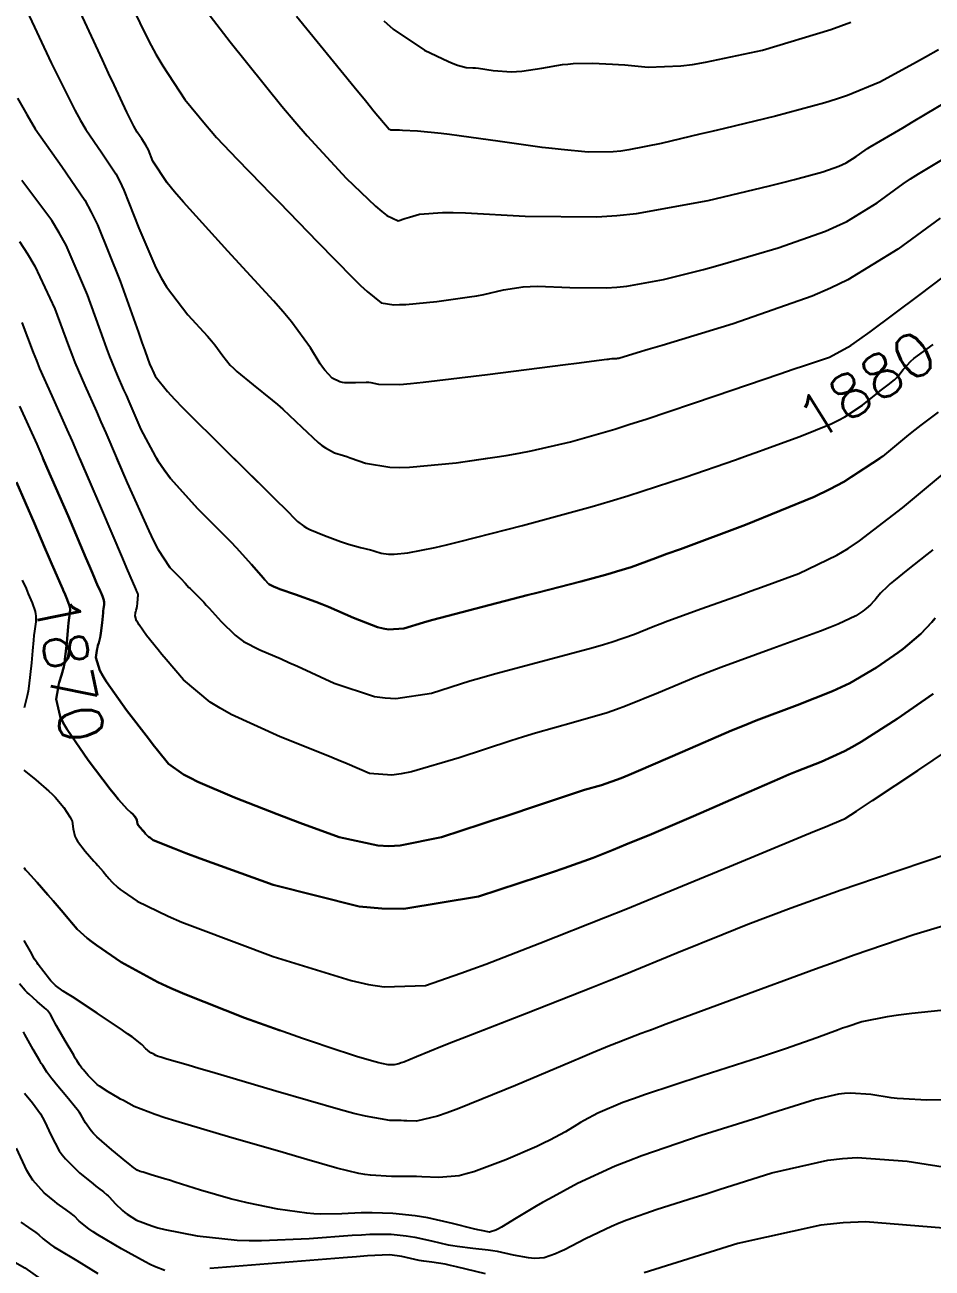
# Model space of a CAD drawing. Header units: metres. Extents: x 837117 to 838479, y 1189012 to 1191015.
# Drawn here: x 838048.3 to 838127.5, y 1189200.8 to 1189309.5 of the extents above; entities that cross this region are included whole.
import ezdxf

# ---------------------------------------------------------------- set-up
doc = ezdxf.new("R2010")
doc.units = ezdxf.units.M
doc.header["$LTSCALE"] = 0.3
doc.layers.add('COTAS 10', color=1, linetype='Continuous')
doc.layers.add('COTAS INT', color=252, linetype='Continuous')
doc.styles.get("Standard").update_dxf_attribs({"font": 'simplex.shx'})

msp = doc.modelspace()

# ---------------------------------------------------------------- linework, layer by layer
at = {"layer": 'COTAS 10'}
for points in [[(838128.1, 1189307.27), (838126.97, 1189306.63), (838125.93, 1189306.04), (838122.98, 1189304.46), (838120.16, 1189303.29), (838119.21, 1189302.97), (838118.19, 1189302.64), (838113.88, 1189301.48), (838109.42, 1189300.41), (838108.31, 1189300.14), (838107.26, 1189299.89), (838103.88, 1189299.08), (838101.05, 1189298.52), (838100.35, 1189298.43), (838099.68, 1189298.36), (838097.52, 1189298.32), (838095.16, 1189298.55), (838094.36, 1189298.64), (838093.49, 1189298.75), (838089.82, 1189299.26), (838086.23, 1189299.76), (838085.41, 1189299.86), (838084.66, 1189299.95), (838082.59, 1189300.15), (838081.3, 1189300.23), (838081.04, 1189300.24), (838080.83, 1189300.25), (838080.43, 1189300.26), (838080.31, 1189300.26), (838080.28, 1189300.26), (838080.25, 1189300.27), (838080.14, 1189300.31), (838078.83, 1189301.86), (838078.05, 1189302.81), (838077.08, 1189304), (838072.05, 1189310.19)], [(838047.68, 1189303.05), (838048.47, 1189301.63), (838049.21, 1189300.37), (838051.54, 1189297.07), (838053.56, 1189294.14), (838054.11, 1189293.1), (838054.67, 1189291.97), (838056.64, 1189287.07), (838058.23, 1189282.58), (838058.54, 1189281.71), (838058.79, 1189281), (838059.24, 1189279.76), (838059.36, 1189279.49), (838059.41, 1189279.39), (838059.46, 1189279.28), (838059.68, 1189278.76), (838060.78, 1189277.41), (838061.39, 1189276.76), (838062.12, 1189276), (838065.86, 1189272.26), (838069.62, 1189268.57), (838070.36, 1189267.84), (838070.98, 1189267.23), (838072.13, 1189266.05), (838072.68, 1189265.64), (838072.91, 1189265.51), (838073.19, 1189265.37), (838074.47, 1189264.83), (838075.89, 1189264.31), (838076.24, 1189264.19), (838076.57, 1189264.08), (838077.64, 1189263.79), (838078.49, 1189263.58), (838078.69, 1189263.53), (838078.88, 1189263.47), (838079.43, 1189263.29), (838080.06, 1189263.19), (838080.3, 1189263.19), (838080.57, 1189263.2), (838081.77, 1189263.31), (838084.14, 1189263.78), (838085.15, 1189264.02), (838086.31, 1189264.3), (838091.77, 1189265.7), (838097.87, 1189267.37), (838099.44, 1189267.83), (838100.96, 1189268.29), (838105.99, 1189269.92), (838110.39, 1189271.45), (838111.49, 1189271.84), (838112.55, 1189272.22), (838112.71, 1189272.28), (838115.99, 1189273.48), (838118.74, 1189274.6), (838119.37, 1189274.9), (838119.93, 1189275.2), (838121.47, 1189276.21), (838122.52, 1189277.08), (838122.77, 1189277.28), (838123, 1189277.47), (838123.7, 1189277.99), (838124.27, 1189278.45), (838124.41, 1189278.59), (838124.55, 1189278.74), (838125.03, 1189279.33), (838125.7, 1189280.06), (838125.96, 1189280.29), (838126.26, 1189280.53), (838127.63, 1189281.53)], [(838112.71, 1189272.28), (838115.99, 1189273.48), (838118.74, 1189274.6), (838119.37, 1189274.9), (838119.93, 1189275.2), (838121.47, 1189276.21), (838122.52, 1189277.08), (838122.77, 1189277.28), (838123, 1189277.47), (838123.7, 1189277.99), (838124.27, 1189278.45), (838124.41, 1189278.59), (838124.55, 1189278.74), (838125.03, 1189279.33), (838125.7, 1189280.06), (838125.96, 1189280.29), (838126.26, 1189280.53), (838127.63, 1189281.53)], [(838066.55, 1189271.59), (838069.62, 1189268.57), (838070.36, 1189267.84), (838070.98, 1189267.23), (838072.13, 1189266.05), (838072.68, 1189265.64), (838072.91, 1189265.51), (838073.19, 1189265.37), (838074.47, 1189264.83), (838075.89, 1189264.31), (838076.24, 1189264.19), (838076.57, 1189264.08), (838077.64, 1189263.79), (838078.49, 1189263.58), (838078.69, 1189263.53), (838078.88, 1189263.47), (838079.43, 1189263.29), (838080.06, 1189263.19), (838080.3, 1189263.19), (838080.57, 1189263.2), (838081.77, 1189263.31), (838084.14, 1189263.78), (838085.15, 1189264.02), (838086.31, 1189264.3), (838091.77, 1189265.7), (838097.87, 1189267.37), (838099.44, 1189267.83), (838100.96, 1189268.29), (838105.99, 1189269.92), (838110.39, 1189271.45), (838110.77, 1189271.59)], [(838047.59, 1189269.48), (838049.15, 1189265.89), (838050.04, 1189263.81), (838049.15, 1189265.89), (838047.59, 1189269.48)], [(838127.64, 1189250.99), (838124.51, 1189248.81), (838121.34, 1189246.8), (838120.59, 1189246.37), (838119.9, 1189245.99), (838117.85, 1189245.05), (838115.77, 1189244.24), (838115.04, 1189243.94), (838114.25, 1189243.61), (838110.89, 1189242.15), (838107.39, 1189240.6), (838106.52, 1189240.22), (838105.69, 1189239.86), (838103.04, 1189238.74), (838100.81, 1189237.82), (838100.24, 1189237.59), (838099.7, 1189237.37), (838097.94, 1189236.67), (838095.42, 1189235.77), (838094.4, 1189235.42), (838093.25, 1189235.03), (838087.94, 1189233.28), (838081.4, 1189232.2), (838079.48, 1189232.24), (838077.52, 1189232.42), (838070, 1189234.3), (838063.63, 1189236.62), (838062.38, 1189237.08), (838061.36, 1189237.47), (838059.53, 1189238.22), (838059.22, 1189238.43), (838059.16, 1189238.47), (838059.1, 1189238.51), (838058.98, 1189238.63), (838058.91, 1189238.71), (838058.89, 1189238.74), (838058.86, 1189238.76), (838058.78, 1189238.86), (838058.67, 1189239), (838058.62, 1189239.04), (838058.58, 1189239.09), (838058.39, 1189239.31), (838058.22, 1189239.53), (838058.19, 1189239.58), (838058.16, 1189239.64), (838058.13, 1189239.8), (838058.1, 1189239.96), (838058.08, 1189240.01), (838058.06, 1189240.06), (838057.92, 1189240.27), (838057.72, 1189240.5), (838057.65, 1189240.57), (838057.57, 1189240.64), (838057.25, 1189240.92), (838056.5, 1189241.76), (838056.16, 1189242.18), (838055.76, 1189242.68), (838053.84, 1189245.19), (838055.76, 1189242.68), (838056.16, 1189242.18), (838056.5, 1189241.76), (838057.25, 1189240.92), (838057.57, 1189240.64), (838057.65, 1189240.57), (838057.72, 1189240.5), (838057.92, 1189240.27), (838058.06, 1189240.06), (838058.08, 1189240.01), (838058.1, 1189239.96), (838058.13, 1189239.8), (838058.16, 1189239.64), (838058.19, 1189239.58), (838058.22, 1189239.53), (838058.39, 1189239.31), (838058.58, 1189239.09), (838058.62, 1189239.04), (838058.67, 1189239), (838058.78, 1189238.86), (838058.86, 1189238.76), (838058.89, 1189238.74), (838058.91, 1189238.71), (838058.98, 1189238.63), (838059.1, 1189238.51), (838059.16, 1189238.47), (838059.22, 1189238.43), (838059.53, 1189238.22), (838061.36, 1189237.47), (838062.38, 1189237.08), (838063.63, 1189236.62), (838070, 1189234.3), (838077.52, 1189232.42), (838079.48, 1189232.24), (838081.4, 1189232.2), (838087.94, 1189233.28), (838093.25, 1189235.03), (838094.4, 1189235.42), (838095.42, 1189235.77), (838097.94, 1189236.67), (838099.7, 1189237.37), (838100.24, 1189237.59), (838100.81, 1189237.82), (838103.04, 1189238.74), (838105.69, 1189239.86), (838106.52, 1189240.22), (838107.39, 1189240.6), (838110.89, 1189242.15), (838114.25, 1189243.61), (838115.04, 1189243.94), (838115.77, 1189244.24), (838117.85, 1189245.05), (838119.9, 1189245.99), (838120.59, 1189246.37), (838121.34, 1189246.8), (838124.51, 1189248.81), (838127.64, 1189250.99)], [(838129.6, 1189215.55), (838127.06, 1189215.5), (838125.04, 1189215.61), (838124.5, 1189215.65), (838123.98, 1189215.71), (838122.19, 1189215.98), (838120.41, 1189216.11), (838119.89, 1189216.08), (838119.36, 1189216.02), (838117.37, 1189215.56), (838114.58, 1189214.68), (838113.55, 1189214.35), (838112.41, 1189213.99), (838107.37, 1189212.39), (838102.2, 1189210.63), (838100.99, 1189210.17), (838099.86, 1189209.73), (838096.58, 1189208.22), (838094.12, 1189206.88), (838093.52, 1189206.54), (838092.96, 1189206.22), (838091.22, 1189205.17), (838089.94, 1189204.4), (838089.67, 1189204.25), (838089.44, 1189204.14), (838088.88, 1189203.97), (838088.19, 1189204.1), (838087.87, 1189204.17), (838087.49, 1189204.26), (838085.66, 1189204.72), (838083.51, 1189205.2), (838082.94, 1189205.3), (838082.39, 1189205.38), (838080.45, 1189205.59), (838078.64, 1189205.65), (838078.15, 1189205.65), (838077.67, 1189205.65), (838075.99, 1189205.56), (838074.14, 1189205.54), (838073.55, 1189205.57), (838072.93, 1189205.63), (838070.42, 1189205.98), (838067.72, 1189206.52), (838066.99, 1189206.69), (838066.26, 1189206.88), (838063.66, 1189207.63), (838061.44, 1189208.34), (838060.94, 1189208.49), (838060.5, 1189208.63), (838059.33, 1189208.98), (838058.64, 1189209.19), (838058.5, 1189209.23), (838058.38, 1189209.27), (838058.11, 1189209.38), (838057.69, 1189209.69), (838057.48, 1189209.86), (838057.21, 1189210.07), (838055.91, 1189211.14), (838054.59, 1189212.3), (838054.32, 1189212.57), (838054.1, 1189212.81), (838053.62, 1189213.5), (838053.24, 1189214.18), (838053.07, 1189214.42), (838052.88, 1189214.68), (838051.97, 1189215.79), (838051.04, 1189216.89), (838050.84, 1189217.14), (838050.67, 1189217.36), (838050.23, 1189217.95), (838049.88, 1189218.51), (838049.75, 1189218.71), (838049.62, 1189218.94), (838049.04, 1189219.93), (838048.45, 1189220.97), (838048.31, 1189221.22), (838048.19, 1189221.46)]]:
    msp.add_lwpolyline(points, dxfattribs=at)
msp.add_lwpolyline([(838053.84, 1189245.19), (838052.01, 1189247.87), (838051.67, 1189248.47), (838051.41, 1189249.02), (838051.06, 1189250.52), (838051.21, 1189251.52), (838051.26, 1189251.76), (838051.31, 1189251.98), (838051.51, 1189252.62), (838051.71, 1189253.37), (838051.76, 1189253.66), (838051.81, 1189253.99), (838051.97, 1189255.45), (838052.1, 1189256.88), (838052.13, 1189257.18), (838052.16, 1189257.44), (838052.25, 1189258.04), (838052.26, 1189258.43), (838052.24, 1189258.55), (838052.21, 1189258.69), (838052.02, 1189259.23), (838051.77, 1189259.82), (838051.7, 1189259.98), (838051.64, 1189260.13), (838051.39, 1189260.68), (838050.9, 1189261.8), (838050.68, 1189262.32), (838050.42, 1189262.93), (838050.04, 1189263.81), (838050.42, 1189262.93), (838050.68, 1189262.32), (838050.9, 1189261.8), (838051.39, 1189260.68), (838051.64, 1189260.13), (838051.7, 1189259.98), (838051.77, 1189259.82), (838052.02, 1189259.23), (838052.21, 1189258.69), (838052.24, 1189258.55), (838052.26, 1189258.43), (838052.25, 1189258.04), (838052.16, 1189257.44), (838052.13, 1189257.18), (838052.1, 1189256.88), (838051.97, 1189255.45), (838051.81, 1189253.99), (838051.76, 1189253.66), (838051.71, 1189253.37), (838051.51, 1189252.62), (838051.31, 1189251.98), (838051.26, 1189251.76), (838051.21, 1189251.52), (838051.06, 1189250.52), (838051.41, 1189249.02), (838051.67, 1189248.47), (838052.01, 1189247.87)], close=True, dxfattribs=at)
at = {"layer": 'COTAS INT'}
for points in [[(838056.74, 1189312.93), (838059.14, 1189308.03), (838059.76, 1189306.89), (838060.35, 1189305.86), (838062.29, 1189302.93), (838064.08, 1189300.74), (838064.57, 1189300.16), (838065.06, 1189299.6), (838066.84, 1189297.72), (838068.99, 1189295.52), (838069.72, 1189294.77), (838070.52, 1189293.96), (838073.87, 1189290.49), (838076.99, 1189287.31), (838077.64, 1189286.68), (838078.2, 1189286.16), (838079.42, 1189285.16), (838080.53, 1189285), (838081.02, 1189285.01), (838081.59, 1189285.03), (838084.29, 1189285.29), (838087.14, 1189285.68), (838087.8, 1189285.79), (838088.4, 1189285.9), (838090.12, 1189286.29), (838091.83, 1189286.56), (838092.43, 1189286.59), (838093.09, 1189286.61), (838095.92, 1189286.51), (838099.12, 1189286.48), (838100, 1189286.54), (838100.89, 1189286.63), (838104.09, 1189287.21), (838107.57, 1189288.09), (838108.64, 1189288.38), (838109.74, 1189288.69), (838114.09, 1189289.97), (838118.23, 1189291.43), (838119.21, 1189291.85), (838120.11, 1189292.28), (838122.74, 1189293.9), (838125.01, 1189295.55), (838125.67, 1189295.99), (838126.36, 1189296.44), (838128.98, 1189298.02)], [(838062.16, 1189313.31), (838066.23, 1189307.98), (838070.76, 1189302.35), (838071.89, 1189301.01), (838072.96, 1189299.76), (838076.38, 1189296.05), (838078.95, 1189293.6), (838079.48, 1189293.14), (838079.93, 1189292.79), (838080.92, 1189292.33), (838081.5, 1189292.53), (838081.7, 1189292.59), (838081.91, 1189292.66), (838082.79, 1189292.92), (838084.8, 1189293.07), (838085.72, 1189293.06), (838086.8, 1189293.03), (838092.02, 1189292.74), (838098.27, 1189292.69), (838100.01, 1189292.8), (838101.74, 1189292.98), (838108, 1189294.1), (838113.35, 1189295.39), (838114.51, 1189295.68), (838115.52, 1189295.94), (838118, 1189296.61), (838119.4, 1189297.1), (838119.73, 1189297.25), (838120.04, 1189297.39), (838120.93, 1189297.94), (838121.69, 1189298.5), (838121.92, 1189298.65), (838122.15, 1189298.8), (838123.03, 1189299.33), (838124.99, 1189300.47), (838125.89, 1189301.01), (838126.96, 1189301.64), (838132.11, 1189304.7)], [(838128.26, 1189292.56), (838124.56, 1189289.85), (838120.18, 1189287.16), (838118.68, 1189286.45), (838117.06, 1189285.75), (838110.18, 1189283.33), (838103.96, 1189281.45), (838102.76, 1189281.09), (838101.79, 1189280.79), (838100.18, 1189280.31), (838100.04, 1189280.29), (838100, 1189280.28), (838099.96, 1189280.28), (838099.82, 1189280.28), (838099.7, 1189280.28), (838099.67, 1189280.28), (838099.65, 1189280.28), (838099.57, 1189280.27), (838099.37, 1189280.24), (838099.26, 1189280.22), (838099.14, 1189280.21), (838098.48, 1189280.12), (838096.5, 1189279.87), (838095.54, 1189279.75), (838094.39, 1189279.6), (838088.73, 1189278.86), (838083.11, 1189278.19), (838081.99, 1189278.08), (838081.06, 1189278.01), (838079.23, 1189278.02), (838078.55, 1189278.18), (838078.34, 1189278.2), (838078.11, 1189278.21), (838077.18, 1189278.17), (838076.26, 1189278.17), (838076.04, 1189278.21), (838075.82, 1189278.26), (838075.16, 1189278.59), (838074.51, 1189279.27), (838074.31, 1189279.53), (838074.1, 1189279.84), (838073.25, 1189281.22), (838071.59, 1189283.5), (838070.86, 1189284.37), (838070.03, 1189285.34), (838066.04, 1189289.69), (838062.16, 1189293.95), (838061.38, 1189294.86), (838060.74, 1189295.65), (838059.49, 1189297.54), (838059.1, 1189298.53), (838059, 1189298.75), (838058.89, 1189298.95), (838058.53, 1189299.49), (838058.12, 1189300.09), (838057.98, 1189300.33), (838057.83, 1189300.59), (838057.22, 1189301.82), (838056.1, 1189304.22), (838055.63, 1189305.23), (838055.1, 1189306.39), (838052.59, 1189311.82)], [(838048.51, 1189310.61), (838050.61, 1189306.15), (838052.67, 1189302.01), (838053.16, 1189301.11), (838053.63, 1189300.31), (838055.04, 1189298.28), (838056.26, 1189296.45), (838056.61, 1189295.77), (838056.96, 1189295.02), (838058.28, 1189291.69), (838059.76, 1189288.21), (838060.21, 1189287.36), (838060.68, 1189286.56), (838062.56, 1189284.11), (838064.25, 1189282.26), (838064.6, 1189281.85), (838064.91, 1189281.49), (838065.61, 1189280.52), (838066.25, 1189279.72), (838066.52, 1189279.46), (838066.83, 1189279.17), (838068.25, 1189278.01), (838069.92, 1189276.67), (838070.38, 1189276.27), (838070.84, 1189275.86), (838072.49, 1189274.3), (838073.94, 1189272.97), (838074.26, 1189272.7), (838074.56, 1189272.48), (838075.36, 1189272.05), (838076.14, 1189271.82), (838076.42, 1189271.73), (838076.73, 1189271.62), (838078.06, 1189271.14), (838080.2, 1189270.79), (838081.01, 1189270.78), (838081.92, 1189270.8), (838085.98, 1189271.18), (838090.36, 1189271.83), (838091.47, 1189272.03), (838092.53, 1189272.23), (838095.98, 1189273.01), (838099.83, 1189274.13), (838101.15, 1189274.55), (838102.57, 1189275), (838108.6, 1189277.03), (838114.24, 1189278.97), (838115.41, 1189279.36), (838116.41, 1189279.7), (838118.6, 1189280.42), (838120.46, 1189281.45), (838121.25, 1189281.98), (838122.15, 1189282.62), (838126.38, 1189285.81), (838130.93, 1189289.25)], [(838079.67, 1189309.81), (838080.49, 1189309.08), (838083.21, 1189307.24), (838085.3, 1189306.26), (838085.72, 1189306.08), (838086.09, 1189305.94), (838086.85, 1189305.73), (838087.43, 1189305.71), (838087.67, 1189305.69), (838087.94, 1189305.66), (838089.22, 1189305.47), (838090.8, 1189305.36), (838091.25, 1189305.37), (838091.72, 1189305.4), (838093.47, 1189305.67), (838095.26, 1189305.98), (838095.74, 1189306.03), (838096.21, 1189306.07), (838097.9, 1189306.11), (838099.64, 1189306.02), (838100.16, 1189305.99), (838100.7, 1189305.95), (838102.75, 1189305.77), (838105.59, 1189305.87), (838106.62, 1189306), (838107.76, 1189306.19), (838112.75, 1189307.25), (838118.71, 1189309.05), (838120.45, 1189309.7)], [(838128.09, 1189275.61), (838126.55, 1189274.47), (838126.04, 1189274.06), (838125.49, 1189273.62), (838123.22, 1189271.73), (838119.85, 1189269.51), (838118.62, 1189268.87), (838117.26, 1189268.22), (838111.26, 1189265.76), (838105.56, 1189263.65), (838104.38, 1189263.22), (838103.39, 1189262.85), (838101.26, 1189262.08), (838099.98, 1189261.68), (838099.53, 1189261.55), (838099.03, 1189261.41), (838096.86, 1189260.82), (838094.05, 1189260.09), (838093.15, 1189259.85), (838092.19, 1189259.61), (838088.27, 1189258.6), (838084.61, 1189257.64), (838083.82, 1189257.43), (838083.12, 1189257.23), (838081.4, 1189256.72), (838080.06, 1189256.63), (838079.6, 1189256.71), (838079.11, 1189256.83), (838077.02, 1189257.63), (838074.82, 1189258.61), (838074.26, 1189258.84), (838073.72, 1189259.05), (838071.94, 1189259.69), (838070.59, 1189260.15), (838070.31, 1189260.25), (838070.08, 1189260.34), (838069.61, 1189260.58), (838069.27, 1189260.95), (838069.12, 1189261.12), (838068.95, 1189261.33), (838068.11, 1189262.3), (838066.79, 1189263.76), (838066.3, 1189264.27), (838065.77, 1189264.81), (838063.42, 1189267.16), (838061.03, 1189269.82), (838060.47, 1189270.57), (838059.96, 1189271.32), (838058.46, 1189274.1), (838057.42, 1189276.54), (838057.18, 1189277.09), (838056.96, 1189277.57), (838056.39, 1189278.85), (838055.74, 1189280.47), (838055.47, 1189281.18), (838055.17, 1189281.99), (838053.79, 1189285.86), (838051.92, 1189290.19), (838051.32, 1189291.29), (838050.68, 1189292.35), (838048.04, 1189295.86)], [(838047.83, 1189290.52), (838048.55, 1189289.44), (838049.19, 1189288.38), (838050.94, 1189284.65), (838052.12, 1189281.41), (838052.41, 1189280.65), (838052.68, 1189279.95), (838053.54, 1189277.94), (838054.57, 1189275.66), (838054.95, 1189274.78), (838055.37, 1189273.81), (838057.25, 1189269.44), (838059.13, 1189265.24), (838059.56, 1189264.37), (838059.94, 1189263.64), (838060.98, 1189262.04), (838061.65, 1189261.38), (838061.8, 1189261.22), (838061.94, 1189261.07), (838062.32, 1189260.66), (838062.64, 1189260.3), (838062.75, 1189260.19), (838062.86, 1189260.08), (838063.31, 1189259.64), (838063.94, 1189259), (838064.16, 1189258.76), (838064.4, 1189258.49), (838065.45, 1189257.31), (838066.69, 1189256.11), (838067.05, 1189255.83), (838067.42, 1189255.58), (838068.82, 1189254.85), (838070.7, 1189254.05), (838071.37, 1189253.75), (838072.11, 1189253.42), (838075.33, 1189251.94), (838078.86, 1189250.77), (838079.79, 1189250.64), (838080.7, 1189250.58), (838083.82, 1189251.07), (838087.18, 1189252.12), (838088.23, 1189252.43), (838089.34, 1189252.75), (838093.82, 1189253.95), (838097.95, 1189255.05), (838098.84, 1189255.31), (838099.62, 1189255.54), (838101.55, 1189256.22), (838103.19, 1189256.89), (838103.8, 1189257.12), (838104.47, 1189257.38), (838107.45, 1189258.45), (838110.82, 1189259.66), (838111.74, 1189259.99), (838112.66, 1189260.33), (838115.9, 1189261.52), (838119.24, 1189263.12), (838120.22, 1189263.71), (838121.21, 1189264.36), (838124.96, 1189267.25), (838128.47, 1189270.17)], [(838127.61, 1189263.58), (838127.09, 1189263.16), (838125.44, 1189261.85), (838124.17, 1189260.84), (838123.89, 1189260.61), (838123.65, 1189260.39), (838123.04, 1189259.78), (838122.67, 1189259.32), (838122.57, 1189259.21), (838122.47, 1189259.1), (838122.16, 1189258.77), (838121.78, 1189258.44), (838121.65, 1189258.33), (838121.5, 1189258.23), (838120.89, 1189257.8), (838119.35, 1189257.08), (838118.63, 1189256.79), (838117.79, 1189256.46), (838113.65, 1189254.96), (838109.09, 1189253.29), (838107.97, 1189252.86), (838106.92, 1189252.45), (838103.65, 1189251.08), (838100.77, 1189249.91), (838099.97, 1189249.62), (838099.17, 1189249.34), (838096.24, 1189248.49), (838092.91, 1189247.55), (838091.86, 1189247.24), (838090.75, 1189246.89), (838086.24, 1189245.41), (838082.07, 1189244.19), (838081.17, 1189244.01), (838080.37, 1189243.9), (838078.42, 1189244.03), (838076.47, 1189244.88), (838075.68, 1189245.21), (838074.78, 1189245.57), (838070.6, 1189247.25), (838066.33, 1189249.2), (838065.37, 1189249.74), (838064.51, 1189250.27), (838062.18, 1189252.22), (838060.65, 1189254), (838060.28, 1189254.43), (838059.95, 1189254.84), (838058.95, 1189256.09), (838058.29, 1189257.02), (838058.17, 1189257.22), (838058.07, 1189257.39), (838057.94, 1189257.81), (838057.97, 1189258.04), (838057.98, 1189258.1), (838058, 1189258.15), (838058.04, 1189258.3), (838058.09, 1189258.47), (838058.1, 1189258.54), (838058.11, 1189258.61), (838058.15, 1189258.95), (838058.18, 1189259.28), (838058.19, 1189259.35), (838058.19, 1189259.41), (838058.21, 1189259.55), (838058.21, 1189259.64), (838058.21, 1189259.67), (838058.2, 1189259.7), (838058.16, 1189259.82), (838058.1, 1189259.96), (838058.08, 1189260), (838058.07, 1189260.03), (838058.01, 1189260.16), (838057.52, 1189261.31), (838057.23, 1189261.99), (838056.87, 1189262.83), (838055.01, 1189267.19), (838052.95, 1189271.97), (838052.46, 1189273.08), (838052.01, 1189274.1), (838050.69, 1189277.03), (838049.63, 1189279.43), (838049.35, 1189280.12), (838049.07, 1189280.82), (838048.09, 1189283.44)], [(838047.84, 1189276.12), (838049.35, 1189272.8), (838049.8, 1189271.78), (838050.27, 1189270.72), (838052.08, 1189266.54), (838053.64, 1189262.88), (838053.95, 1189262.16), (838054.21, 1189261.55), (838054.7, 1189260.42), (838054.85, 1189260.08), (838054.89, 1189259.99), (838054.94, 1189259.89), (838055.09, 1189259.53), (838055.2, 1189259.19), (838055.22, 1189259.11), (838055.23, 1189259.03), (838055.23, 1189258.79), (838055.18, 1189258.42), (838055.16, 1189258.26), (838055.14, 1189258.08), (838055.06, 1189257.2), (838054.96, 1189256.3), (838054.93, 1189256.1), (838054.9, 1189255.92), (838054.77, 1189255.46), (838054.7, 1189255.22), (838054.65, 1189255.06), (838054.62, 1189254.93), (838054.59, 1189254.78), (838054.5, 1189254.16), (838054.86, 1189253.04), (838055.12, 1189252.58), (838055.3, 1189252.29), (838055.45, 1189252.05), (838057.2, 1189249.58), (838059.1, 1189247.09), (838059.52, 1189246.55), (838059.89, 1189246.07), (838060.87, 1189244.88), (838062.17, 1189243.96), (838062.74, 1189243.65), (838063.42, 1189243.32), (838066.63, 1189241.94), (838070.36, 1189240.49), (838071.35, 1189240.1), (838072.34, 1189239.73), (838075.76, 1189238.47), (838079.15, 1189237.74), (838080.11, 1189237.7), (838081.09, 1189237.74), (838084.69, 1189238.47), (838088.25, 1189239.64), (838089.2, 1189239.95), (838090.13, 1189240.26), (838093.35, 1189241.34), (838096.05, 1189242.24), (838096.66, 1189242.44), (838097.2, 1189242.61), (838098.66, 1189243.03), (838100.39, 1189243.64), (838101.1, 1189243.93), (838101.92, 1189244.27), (838105.75, 1189245.94), (838110.03, 1189247.78), (838111.13, 1189248.23), (838112.19, 1189248.66), (838115.75, 1189250), (838118.84, 1189251.23), (838119.61, 1189251.58), (838120.35, 1189251.94), (838122.7, 1189253.3), (838124.57, 1189254.61), (838125.01, 1189254.94), (838125.41, 1189255.25), (838126.56, 1189256.25), (838127.53, 1189257.27), (838127.81, 1189257.6)], [(838127.81, 1189257.6), (838127.53, 1189257.27), (838126.56, 1189256.25), (838125.41, 1189255.25), (838125.01, 1189254.94), (838124.57, 1189254.61), (838122.7, 1189253.3), (838120.35, 1189251.94), (838119.61, 1189251.58), (838118.84, 1189251.23), (838115.75, 1189250), (838112.19, 1189248.66), (838111.13, 1189248.23), (838110.03, 1189247.78), (838105.75, 1189245.94), (838101.92, 1189244.27), (838101.1, 1189243.93), (838100.39, 1189243.64), (838098.66, 1189243.03), (838097.2, 1189242.61), (838096.66, 1189242.44), (838096.05, 1189242.24), (838093.35, 1189241.34), (838090.13, 1189240.26), (838089.2, 1189239.95), (838088.25, 1189239.64), (838084.69, 1189238.47), (838081.09, 1189237.74), (838080.11, 1189237.7), (838079.15, 1189237.74), (838075.76, 1189238.47), (838072.34, 1189239.73), (838071.35, 1189240.1), (838070.36, 1189240.49), (838066.63, 1189241.94), (838063.42, 1189243.32), (838062.74, 1189243.65), (838062.17, 1189243.96), (838060.87, 1189244.88), (838059.89, 1189246.07), (838059.52, 1189246.55), (838059.1, 1189247.09), (838057.2, 1189249.58), (838055.45, 1189252.05), (838055.3, 1189252.29), (838055.12, 1189252.58), (838054.86, 1189253.04), (838054.5, 1189254.16), (838054.59, 1189254.78), (838054.62, 1189254.93), (838054.65, 1189255.06), (838054.7, 1189255.22), (838054.77, 1189255.46), (838054.9, 1189255.92), (838054.93, 1189256.1), (838054.96, 1189256.3), (838055.06, 1189257.2), (838055.14, 1189258.08), (838055.16, 1189258.26), (838055.18, 1189258.42), (838055.23, 1189258.79), (838055.23, 1189259.03), (838055.22, 1189259.11), (838055.2, 1189259.19), (838055.09, 1189259.53), (838054.94, 1189259.89), (838054.89, 1189259.99), (838054.85, 1189260.08), (838054.7, 1189260.42), (838054.21, 1189261.55), (838053.95, 1189262.16), (838053.64, 1189262.88), (838052.08, 1189266.54), (838050.27, 1189270.72), (838049.89, 1189271.59)], [(838127.61, 1189263.58), (838127.09, 1189263.16), (838125.44, 1189261.85), (838124.17, 1189260.84), (838123.89, 1189260.61), (838123.65, 1189260.39), (838123.04, 1189259.78), (838122.67, 1189259.32), (838122.57, 1189259.21), (838122.47, 1189259.1), (838122.16, 1189258.77), (838121.78, 1189258.44), (838121.65, 1189258.33), (838121.5, 1189258.23), (838120.89, 1189257.8), (838119.35, 1189257.08), (838118.63, 1189256.79), (838117.79, 1189256.46), (838113.65, 1189254.96), (838109.09, 1189253.29), (838107.97, 1189252.86), (838106.92, 1189252.45), (838103.65, 1189251.08), (838100.77, 1189249.91), (838099.97, 1189249.62), (838099.17, 1189249.34), (838096.24, 1189248.49), (838092.91, 1189247.55), (838091.86, 1189247.24), (838090.75, 1189246.89), (838086.24, 1189245.41), (838082.07, 1189244.19), (838081.17, 1189244.01), (838080.37, 1189243.9), (838078.42, 1189244.03), (838076.47, 1189244.88), (838075.68, 1189245.21), (838074.78, 1189245.57), (838070.6, 1189247.25), (838066.33, 1189249.2), (838065.37, 1189249.74), (838064.51, 1189250.27), (838062.18, 1189252.22), (838060.65, 1189254), (838060.28, 1189254.43), (838059.95, 1189254.84), (838058.95, 1189256.09), (838058.29, 1189257.02), (838058.17, 1189257.22), (838058.07, 1189257.39), (838057.94, 1189257.81), (838057.97, 1189258.04), (838057.98, 1189258.1), (838058, 1189258.15), (838058.04, 1189258.3), (838058.09, 1189258.47), (838058.1, 1189258.54), (838058.11, 1189258.61), (838058.15, 1189258.95), (838058.18, 1189259.28), (838058.19, 1189259.35), (838058.19, 1189259.41), (838058.21, 1189259.55), (838058.21, 1189259.64), (838058.21, 1189259.67), (838058.2, 1189259.7), (838058.16, 1189259.82), (838058.1, 1189259.96), (838058.08, 1189260), (838058.07, 1189260.03), (838058.01, 1189260.16), (838057.52, 1189261.31), (838057.23, 1189261.99), (838056.87, 1189262.83), (838055.01, 1189267.19), (838053.11, 1189271.59)], [(838056.33, 1189271.59), (838057.25, 1189269.44), (838059.13, 1189265.24), (838059.56, 1189264.37), (838059.94, 1189263.64), (838060.98, 1189262.04), (838061.65, 1189261.38), (838061.8, 1189261.22), (838061.94, 1189261.07), (838062.32, 1189260.66), (838062.64, 1189260.3), (838062.75, 1189260.19), (838062.86, 1189260.08), (838063.31, 1189259.64), (838063.94, 1189259), (838064.16, 1189258.76), (838064.4, 1189258.49), (838065.45, 1189257.31), (838066.69, 1189256.11), (838067.05, 1189255.83), (838067.42, 1189255.58), (838068.82, 1189254.85), (838070.7, 1189254.05), (838071.37, 1189253.75), (838072.11, 1189253.42), (838075.33, 1189251.94), (838078.86, 1189250.77), (838079.79, 1189250.64), (838080.7, 1189250.58), (838083.82, 1189251.07), (838087.18, 1189252.12), (838088.23, 1189252.43), (838089.34, 1189252.75), (838093.82, 1189253.95), (838097.95, 1189255.05), (838098.84, 1189255.31), (838099.62, 1189255.54), (838101.55, 1189256.22), (838103.19, 1189256.89), (838103.8, 1189257.12), (838104.47, 1189257.38), (838107.45, 1189258.45), (838110.82, 1189259.66), (838111.74, 1189259.99), (838112.66, 1189260.33), (838115.9, 1189261.52), (838119.24, 1189263.12), (838120.22, 1189263.71), (838121.21, 1189264.36), (838124.96, 1189267.25), (838128.47, 1189270.17)], [(838059.81, 1189271.59), (838059.96, 1189271.32), (838060.47, 1189270.57), (838061.03, 1189269.82), (838063.42, 1189267.16), (838065.77, 1189264.81), (838066.3, 1189264.27), (838066.79, 1189263.76), (838068.11, 1189262.3), (838068.95, 1189261.33), (838069.12, 1189261.12), (838069.27, 1189260.95), (838069.61, 1189260.58), (838070.08, 1189260.34), (838070.31, 1189260.25), (838070.59, 1189260.15), (838071.94, 1189259.69), (838073.72, 1189259.05), (838074.26, 1189258.84), (838074.82, 1189258.61), (838077.02, 1189257.63), (838079.11, 1189256.83), (838079.6, 1189256.71), (838080.06, 1189256.63), (838081.4, 1189256.72), (838083.12, 1189257.23), (838083.82, 1189257.43), (838084.61, 1189257.64), (838088.27, 1189258.6), (838092.19, 1189259.61), (838093.15, 1189259.85), (838094.05, 1189260.09), (838096.86, 1189260.82), (838099.03, 1189261.41), (838099.53, 1189261.55), (838099.98, 1189261.68), (838101.26, 1189262.08), (838103.39, 1189262.85), (838104.38, 1189263.22), (838105.56, 1189263.65), (838111.26, 1189265.76), (838117.26, 1189268.22), (838118.62, 1189268.87), (838119.85, 1189269.51), (838123, 1189271.59)], [(838076.82, 1189271.59), (838078.06, 1189271.14), (838080.2, 1189270.79), (838081.01, 1189270.78), (838081.92, 1189270.8), (838085.98, 1189271.18), (838088.72, 1189271.59)], [(838048.08, 1189260.94), (838048.42, 1189260.19), (838048.51, 1189259.97), (838048.61, 1189259.75), (838048.95, 1189258.94), (838049.21, 1189258.18), (838049.25, 1189258), (838049.28, 1189257.82), (838049.27, 1189257.29), (838049.15, 1189256.46), (838049.11, 1189256.09), (838049.06, 1189255.68), (838048.98, 1189254.76), (838048.88, 1189253.7), (838048.65, 1189251.68), (838048.59, 1189251.23), (838048.52, 1189250.82), (838048.24, 1189249.78)], [(838048.08, 1189260.94), (838048.42, 1189260.19), (838048.51, 1189259.97), (838048.61, 1189259.75), (838048.95, 1189258.94), (838049.21, 1189258.18), (838049.25, 1189258), (838049.28, 1189257.82), (838049.27, 1189257.29), (838049.15, 1189256.46), (838049.11, 1189256.09), (838049.06, 1189255.68), (838048.98, 1189254.76), (838048.88, 1189253.7), (838048.65, 1189251.68), (838048.59, 1189251.23), (838048.52, 1189250.82), (838048.24, 1189249.78)], [(838048.23, 1189244.32), (838049.26, 1189243.48), (838050.41, 1189242.48), (838050.69, 1189242.22), (838050.95, 1189241.96), (838051.73, 1189241.06), (838052.25, 1189240.26), (838052.35, 1189240.05), (838052.43, 1189239.86), (838052.54, 1189239.21), (838052.68, 1189238.55), (838052.79, 1189238.34), (838052.91, 1189238.12), (838053.59, 1189237.24), (838054.34, 1189236.39), (838054.52, 1189236.19), (838054.68, 1189236.01), (838055.14, 1189235.48), (838055.48, 1189235.07), (838055.57, 1189234.97), (838055.65, 1189234.86), (838055.93, 1189234.53), (838056.42, 1189234.08), (838056.65, 1189233.91), (838056.9, 1189233.73), (838058.13, 1189232.89), (838060.84, 1189231.56), (838062.03, 1189231.06), (838063.42, 1189230.51), (838070, 1189228.05), (838076.8, 1189225.94), (838078.32, 1189225.61), (838079.69, 1189225.39), (838083.3, 1189225.51), (838086.4, 1189226.59), (838087.44, 1189226.97), (838088.57, 1189227.39), (838093.3, 1189229.2), (838099.03, 1189231.47), (838100.79, 1189232.18), (838102.62, 1189232.93), (838109.86, 1189235.91), (838116.09, 1189238.49), (838117.29, 1189238.99), (838118.25, 1189239.39), (838119.82, 1189240.04), (838119.89, 1189240.07), (838119.9, 1189240.08), (838119.92, 1189240.08), (838119.96, 1189240.1), (838120.95, 1189240.75), (838121.57, 1189241.16), (838122.33, 1189241.67), (838126.31, 1189244.31), (838130.41, 1189247.07)], [(838048.23, 1189244.32), (838049.26, 1189243.48), (838050.41, 1189242.48), (838050.69, 1189242.22), (838050.95, 1189241.96), (838051.73, 1189241.06), (838052.25, 1189240.26), (838052.35, 1189240.05), (838052.43, 1189239.86), (838052.54, 1189239.21), (838052.68, 1189238.55), (838052.79, 1189238.34), (838052.91, 1189238.12), (838053.59, 1189237.24), (838054.34, 1189236.39), (838054.52, 1189236.19), (838054.68, 1189236.01), (838055.14, 1189235.48), (838055.48, 1189235.07), (838055.57, 1189234.97), (838055.65, 1189234.86), (838055.93, 1189234.53), (838056.42, 1189234.08), (838056.65, 1189233.91), (838056.9, 1189233.73), (838058.13, 1189232.89), (838060.84, 1189231.56), (838062.03, 1189231.06), (838063.42, 1189230.51), (838070, 1189228.05), (838076.8, 1189225.94), (838078.32, 1189225.61), (838079.69, 1189225.39), (838083.3, 1189225.51), (838086.4, 1189226.59), (838087.44, 1189226.97), (838088.57, 1189227.39), (838093.3, 1189229.2), (838099.03, 1189231.47), (838100.79, 1189232.18), (838102.62, 1189232.93), (838109.86, 1189235.91), (838116.09, 1189238.49), (838117.29, 1189238.99), (838118.25, 1189239.39), (838119.82, 1189240.04), (838119.89, 1189240.07), (838119.9, 1189240.08), (838119.92, 1189240.08), (838119.96, 1189240.1), (838120.95, 1189240.75), (838121.57, 1189241.16), (838122.33, 1189241.67), (838126.31, 1189244.31), (838130.41, 1189247.07)], [(838128.99, 1189237.02), (838122.6, 1189234.87), (838121.06, 1189234.34), (838119.62, 1189233.84), (838115.25, 1189232.28), (838111.46, 1189230.83), (838110.38, 1189230.41), (838109.29, 1189229.97), (838105.25, 1189228.33), (838100.73, 1189226.48), (838099.34, 1189225.92), (838097.89, 1189225.34), (838092.11, 1189223.07), (838086.88, 1189221.03), (838085.76, 1189220.59), (838084.8, 1189220.2), (838082.51, 1189219.28), (838081.4, 1189218.82), (838081.17, 1189218.74), (838080.98, 1189218.67), (838080.57, 1189218.57), (838080.38, 1189218.58), (838080.32, 1189218.58), (838080.26, 1189218.58), (838080.04, 1189218.59), (838079.49, 1189218.69), (838079.23, 1189218.76), (838078.91, 1189218.84), (838077.36, 1189219.29), (838074.71, 1189220.15), (838073.7, 1189220.5), (838072.57, 1189220.89), (838067.49, 1189222.7), (838062.27, 1189224.74), (838061.06, 1189225.27), (838059.94, 1189225.79), (838056.73, 1189227.56), (838054.58, 1189229.03), (838054.13, 1189229.36), (838053.75, 1189229.65), (838052.88, 1189230.43), (838052.39, 1189231.02), (838052.24, 1189231.2), (838052.09, 1189231.38), (838051.49, 1189232.09), (838050.79, 1189232.91), (838050.56, 1189233.17), (838050.33, 1189233.43), (838049.39, 1189234.5), (838048.55, 1189235.43), (838048.38, 1189235.62), (838048.24, 1189235.78)], [(838128.99, 1189237.02), (838122.6, 1189234.87), (838121.06, 1189234.34), (838119.62, 1189233.84), (838115.25, 1189232.28), (838111.46, 1189230.83), (838110.38, 1189230.41), (838109.29, 1189229.97), (838105.25, 1189228.33), (838100.73, 1189226.48), (838099.34, 1189225.92), (838097.89, 1189225.34), (838092.11, 1189223.07), (838088.31, 1189221.59)], [(838048.24, 1189235.78), (838048.38, 1189235.62), (838048.55, 1189235.43), (838049.39, 1189234.5), (838050.33, 1189233.43), (838050.56, 1189233.17), (838050.79, 1189232.91), (838051.49, 1189232.09), (838052.09, 1189231.38), (838052.24, 1189231.2), (838052.39, 1189231.02), (838052.88, 1189230.43), (838053.75, 1189229.65), (838054.13, 1189229.36), (838054.58, 1189229.03), (838056.73, 1189227.56), (838059.94, 1189225.79), (838061.06, 1189225.27), (838062.27, 1189224.74), (838067.49, 1189222.7), (838070.62, 1189221.59)], [(838130.32, 1189231.24), (838125.96, 1189229.94), (838120.73, 1189228.15), (838119.09, 1189227.56), (838117.36, 1189226.94), (838110.41, 1189224.39), (838104.31, 1189222.12), (838103.12, 1189221.67), (838102.14, 1189221.31), (838100.41, 1189220.65), (838100.06, 1189220.51), (838099.95, 1189220.46), (838099.83, 1189220.42), (838099.38, 1189220.24), (838097.83, 1189219.6), (838097.02, 1189219.26), (838096.05, 1189218.85), (838091.16, 1189216.78), (838086.22, 1189214.77), (838085.2, 1189214.39), (838084.34, 1189214.09), (838082.53, 1189213.65), (838081.67, 1189213.69), (838081.42, 1189213.7), (838081.17, 1189213.71), (838080.19, 1189213.71), (838078.05, 1189214.09), (838077.05, 1189214.34), (838075.89, 1189214.65), (838070.23, 1189216.27), (838064.64, 1189217.93), (838063.52, 1189218.26), (838062.58, 1189218.54), (838060.72, 1189219.08), (838060.18, 1189219.25), (838060.06, 1189219.28), (838059.96, 1189219.31), (838059.75, 1189219.4), (838059.61, 1189219.47), (838059.57, 1189219.5), (838059.52, 1189219.53), (838059.32, 1189219.64), (838059.06, 1189219.83), (838058.98, 1189219.9), (838058.89, 1189219.98), (838058.52, 1189220.35), (838057.67, 1189221.03), (838057.28, 1189221.3), (838056.83, 1189221.62), (838054.63, 1189223.09), (838052.46, 1189224.51), (838052.03, 1189224.79), (838051.67, 1189225.03), (838050.99, 1189225.51), (838050.7, 1189225.8), (838050.59, 1189225.92), (838050.47, 1189226.06), (838049.96, 1189226.72), (838049.47, 1189227.36), (838049.38, 1189227.49), (838049.3, 1189227.6), (838049.15, 1189227.82), (838048.99, 1189228.13), (838048.91, 1189228.29), (838048.8, 1189228.48), (838048.26, 1189229.44)], [(838130.32, 1189231.24), (838125.96, 1189229.94), (838120.73, 1189228.15), (838119.09, 1189227.56), (838117.36, 1189226.94), (838110.41, 1189224.39), (838104.31, 1189222.12), (838103.12, 1189221.67), (838102.89, 1189221.59)], [(838056.88, 1189221.59), (838056.83, 1189221.62), (838054.63, 1189223.09), (838052.46, 1189224.51), (838052.03, 1189224.79), (838051.67, 1189225.03), (838050.99, 1189225.51), (838050.7, 1189225.8), (838050.59, 1189225.92), (838050.47, 1189226.06), (838049.96, 1189226.72), (838049.47, 1189227.36), (838049.38, 1189227.49), (838049.3, 1189227.6), (838049.15, 1189227.82), (838048.99, 1189228.13), (838048.91, 1189228.29), (838048.8, 1189228.48), (838048.26, 1189229.44)], [(838131.41, 1189223.66), (838125.78, 1189223.06), (838124.61, 1189222.91), (838123.61, 1189222.77), (838121.41, 1189222.35), (838120.13, 1189221.91), (838119.72, 1189221.77), (838119.28, 1189221.61), (838117.47, 1189220.94), (838114.73, 1189219.98), (838113.7, 1189219.64), (838112.56, 1189219.26), (838107.47, 1189217.62), (838102.51, 1189215.99), (838101.46, 1189215.62), (838100.54, 1189215.28), (838098.36, 1189214.37), (838097.15, 1189213.71), (838096.84, 1189213.53), (838096.53, 1189213.35), (838095.52, 1189212.73), (838094.15, 1189211.99), (838093.62, 1189211.73), (838093.02, 1189211.45), (838090.32, 1189210.27), (838087.52, 1189209.23), (838086.86, 1189209.04), (838086.25, 1189208.89), (838084.48, 1189208.72), (838082.97, 1189208.8), (838082.53, 1189208.82), (838082.07, 1189208.83), (838080.34, 1189208.83), (838078.51, 1189208.93), (838078, 1189209), (838077.48, 1189209.08), (838075.57, 1189209.54), (838072.93, 1189210.31), (838071.96, 1189210.6), (838070.88, 1189210.91), (838066.09, 1189212.29), (838061.49, 1189213.66), (838060.53, 1189213.96), (838059.7, 1189214.24), (838057.85, 1189214.95), (838056.92, 1189215.46), (838056.67, 1189215.59), (838056.43, 1189215.73), (838055.59, 1189216.21), (838054.83, 1189216.72), (838054.64, 1189216.87), (838054.45, 1189217.03), (838053.85, 1189217.64), (838053.39, 1189218.17), (838053.3, 1189218.28), (838053.22, 1189218.38), (838053.07, 1189218.57), (838052.84, 1189218.95), (838052.72, 1189219.16), (838052.58, 1189219.41), (838051.84, 1189220.68), (838051.09, 1189221.99), (838050.94, 1189222.26), (838050.81, 1189222.49), (838050.54, 1189222.99), (838050.29, 1189223.32), (838050.17, 1189223.43), (838050.04, 1189223.56), (838049.39, 1189224.12), (838048.68, 1189224.74), (838048.5, 1189224.91), (838048.34, 1189225.08), (838047.83, 1189225.67)], [(838051.32, 1189221.59), (838051.09, 1189221.99), (838050.94, 1189222.26), (838050.81, 1189222.49), (838050.54, 1189222.99), (838050.29, 1189223.32), (838050.17, 1189223.43), (838050.04, 1189223.56), (838049.39, 1189224.12), (838048.68, 1189224.74), (838048.5, 1189224.91), (838048.34, 1189225.08), (838047.83, 1189225.67)], [(838152.78, 1189221.59), (838152.58, 1189222.16), (838151.5, 1189224.35), (838151.2, 1189224.76), (838150.91, 1189225.08), (838149.85, 1189225.51), (838148.36, 1189225.34), (838147.79, 1189225.27), (838147.15, 1189225.21), (838144.26, 1189224.92), (838140.26, 1189224.53), (838138.92, 1189224.4), (838137.47, 1189224.26), (838131.41, 1189223.66), (838125.78, 1189223.06), (838124.61, 1189222.91), (838123.61, 1189222.77), (838121.41, 1189222.35), (838120.13, 1189221.91), (838119.72, 1189221.77), (838119.28, 1189221.61), (838119.23, 1189221.59)], [(838048.28, 1189216.09), (838048.97, 1189215.25), (838049.67, 1189214.29), (838049.85, 1189213.99), (838050.03, 1189213.67), (838050.6, 1189212.4), (838051.31, 1189211.07), (838051.57, 1189210.71), (838051.85, 1189210.36), (838053.09, 1189209.15), (838054.28, 1189208.18), (838054.52, 1189207.98), (838054.73, 1189207.81), (838055.19, 1189207.47), (838055.48, 1189207.23), (838055.59, 1189207.13), (838055.7, 1189207.01), (838056.21, 1189206.47), (838056.85, 1189205.85), (838057.05, 1189205.69), (838057.25, 1189205.53), (838058.06, 1189205.01), (838059.39, 1189204.5), (838059.93, 1189204.35), (838060.54, 1189204.2), (838063.36, 1189203.65), (838066.86, 1189203.27), (838067.91, 1189203.23), (838068.98, 1189203.22), (838073.13, 1189203.4), (838076.89, 1189203.69), (838077.71, 1189203.73), (838078.44, 1189203.77), (838080.31, 1189203.78), (838081.61, 1189203.64), (838081.99, 1189203.58), (838082.37, 1189203.51), (838083.82, 1189203.19), (838085.29, 1189202.86), (838085.68, 1189202.79), (838086.07, 1189202.73), (838087.44, 1189202.57), (838088.79, 1189202.42), (838089.18, 1189202.36), (838089.56, 1189202.29), (838090.97, 1189201.98), (838092.26, 1189201.73), (838092.56, 1189201.7), (838092.85, 1189201.68), (838093.68, 1189201.74), (838094.66, 1189202.09), (838095.03, 1189202.26), (838095.44, 1189202.45), (838097.28, 1189203.39), (838099.54, 1189204.48), (838100.21, 1189204.76), (838100.9, 1189205.03), (838103.55, 1189205.97), (838106.77, 1189206.99), (838107.82, 1189207.32), (838108.94, 1189207.68), (838113.55, 1189209.13), (838118.43, 1189210.25), (838119.73, 1189210.39), (838120.99, 1189210.47), (838125.36, 1189210.15), (838129.61, 1189209.49)], [(838060.55, 1189200.6), (838059.64, 1189200.95), (838059.25, 1189201.13), (838058.81, 1189201.36), (838056.74, 1189202.5), (838054.69, 1189203.73), (838054.27, 1189204), (838053.9, 1189204.25), (838053.06, 1189204.92), (838052.62, 1189205.37), (838052.49, 1189205.48), (838052.37, 1189205.59), (838051.91, 1189205.92), (838051.34, 1189206.32), (838051.14, 1189206.47), (838050.93, 1189206.64), (838050, 1189207.38), (838049, 1189208.5), (838048.74, 1189208.91), (838048.48, 1189209.35), (838047.58, 1189211.29)], [(838047.95, 1189204.82), (838048.64, 1189204.36), (838049.26, 1189203.94), (838049.4, 1189203.83), (838049.54, 1189203.73), (838049.91, 1189203.37), (838050.55, 1189202.88), (838050.84, 1189202.69), (838051.18, 1189202.47), (838052.84, 1189201.49), (838054.68, 1189200.34)], [(838128.53, 1189204.32), (838121.72, 1189204.87), (838119.78, 1189204.78), (838117.82, 1189204.58), (838110.58, 1189202.96), (838102.4, 1189200.39)], [(838088.54, 1189200.33), (838086.02, 1189200.93), (838085.48, 1189201.05), (838085.01, 1189201.15), (838083.87, 1189201.34), (838083.16, 1189201.42), (838082.96, 1189201.45), (838082.75, 1189201.49), (838081.99, 1189201.66), (838081.24, 1189201.83), (838081.04, 1189201.86), (838080.84, 1189201.89), (838080.16, 1189201.97), (838078.25, 1189201.88), (838077.27, 1189201.81), (838076.1, 1189201.72), (838070.28, 1189201.25), (838064.48, 1189200.78)], [(838047.43, 1189201.35), (838048.31, 1189200.83), (838049.7, 1189199.84)]]:
    msp.add_lwpolyline(points, dxfattribs=at)

# ---------------------------------------------------------------- texts
at = {"layer": 'COTAS 10', "char_height": 3.8, "attachment_point": 7}
for s, insert, rotation in [('1880', (838117.27, 1189272.9), 32.0659), ('1880', (838117.27, 1189272.9), 32.0659), ('1870', (838049.05, 1189259.18), 281.5237), ('1870', (838049.05, 1189259.18), 281.5237)]:
    msp.add_mtext(s, dxfattribs=dict(at, insert=insert, rotation=rotation))

doc.saveas('drawing.dxf')
